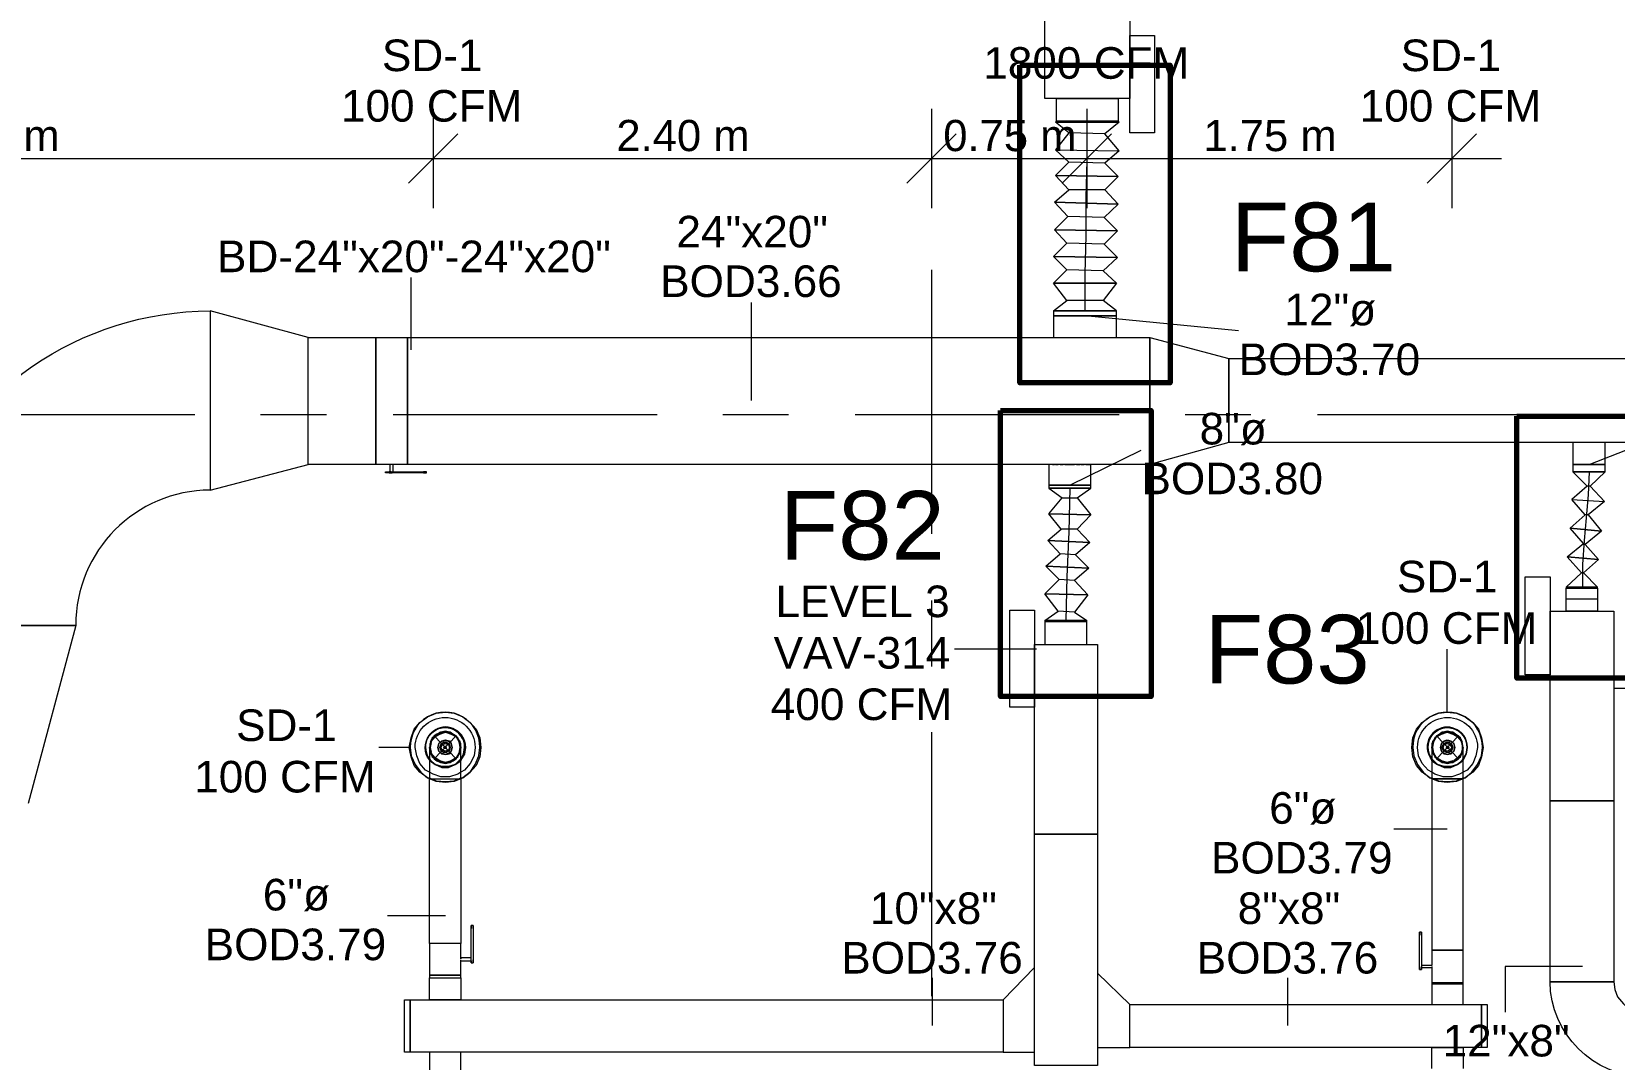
# Model space of a CAD drawing. Header units: metres. Extents: x -2 to 237, y -8 to 52.
# Drawn here: x 30.88 to 38.49, y 39.74 to 44.68 of the extents above; entities that cross this region are included whole.
import ezdxf

# ---------------------------------------------------------------- set-up
doc = ezdxf.new("R2010")
doc.units = ezdxf.units.M
doc.layers.add('HVAC - Ductos', color=5, linetype='Continuous', lineweight=0)
doc.layers.add('PDF3_Text', color=7, linetype='Continuous', lineweight=0)
doc.layers.add('PDF3_Geometry', color=7, linetype='Continuous', lineweight=0, true_color=0xaaaaaa)
doc.styles.add('PDF ArialUnicodeMS-Bold-Identity-H', font='arial.ttf')
doc.styles.add('PDF Helvetica', font='')
doc.styles.get('PDF Helvetica').set_extended_font_data('Helvetica')

msp = doc.modelspace()

# ---------------------------------------------------------------- linework, layer by layer
at = {"layer": 'HVAC - Ductos', "lineweight": 0}
for points in [[(36.1585, 46.1876), (36.1585, 44.3634), (35.7505, 44.3634), (35.7505, 46.1876)], [(36.2776, 44.1984), (36.1585, 44.1984), (36.1585, 44.6659), (36.2776, 44.6659)], [(36.1035, 44.2534), (36.0989, 44.2534), (36.0851, 44.2534), (36.0622, 44.2534), (36.0301, 44.2534), (35.9935, 44.2534), (35.9522, 44.2534), (35.9155, 44.2534), (35.8789, 44.2534), (35.8468, 44.2534), (35.8239, 44.2534), (35.8101, 44.2534), (35.8055, 44.2534), (35.8101, 44.2534), (35.8239, 44.2534), (35.8468, 44.2534), (35.8789, 44.2534), (35.9155, 44.2534), (35.9522, 44.2534), (35.9935, 44.2534), (36.0301, 44.2534), (36.0622, 44.2534), (36.0851, 44.2534), (36.0989, 44.2534)], [(32.2076, 42.6034), (32.2076, 43.213), (31.7355, 43.3413), (31.7355, 42.4796)], [(35.7917, 43.3413), (35.7963, 43.3413), (35.8101, 43.3413), (35.833, 43.3413), (35.8651, 43.3413), (35.9018, 43.3413), (35.9431, 43.3413), (35.9797, 43.3413), (36.0164, 43.3413), (36.0485, 43.3413), (36.0759, 43.3413), (36.0897, 43.3413), (36.0943, 43.3413), (36.0897, 43.3413), (36.0759, 43.3413), (36.0485, 43.3413), (36.0164, 43.3413), (35.9797, 43.3413), (35.9431, 43.3413), (35.9018, 43.3413), (35.8651, 43.3413), (35.833, 43.3413), (35.8101, 43.3413), (35.7963, 43.3413)], [(32.533, 42.6034), (32.2076, 42.6034), (32.2076, 43.213), (32.533, 43.213)], [(32.533, 43.213), (32.6842, 43.213), (32.6842, 42.6034), (32.533, 42.6034)], [(32.6842, 43.213), (36.2547, 43.213), (36.2547, 42.6034), (32.6842, 42.6034)], [(36.6351, 42.7088), (36.2547, 42.6034), (36.2547, 43.213), (36.6351, 43.1122)], [(49.3998, 42.7088), (36.6351, 42.7088), (36.6351, 43.1122), (49.3998, 43.1122)], [(38.4455, 42.5667), (38.441, 42.5667), (38.4364, 42.5667), (38.4227, 42.5667), (38.4043, 42.5667), (38.386, 42.5667), (38.3677, 42.5667), (38.3493, 42.5667), (38.331, 42.5667), (38.3127, 42.5667), (38.3035, 42.5667), (38.2943, 42.5667), (38.2897, 42.5667), (38.2943, 42.5667), (38.3035, 42.5667), (38.3127, 42.5667), (38.331, 42.5667), (38.3493, 42.5667), (38.3677, 42.5667), (38.386, 42.5667), (38.4043, 42.5667), (38.4227, 42.5667), (38.4364, 42.5667), (38.441, 42.5667)], [(35.9705, 42.4888), (35.9567, 42.4888), (35.9431, 42.4888), (35.9201, 42.4888), (35.8972, 42.4888), (35.8697, 42.4888), (35.8422, 42.4888), (35.8193, 42.4888), (35.8009, 42.4888), (35.7826, 42.4888), (35.7735, 42.4888), (35.7689, 42.4888), (35.7735, 42.4888), (35.7826, 42.4888), (35.8009, 42.4888), (35.8193, 42.4888), (35.8422, 42.4888), (35.8697, 42.4888), (35.8972, 42.4888), (35.9201, 42.4888), (35.9431, 42.4888), (35.9567, 42.4888)], [(38.0605, 42.0626), (38.1797, 42.0626), (38.1797, 41.5904), (38.0605, 41.5904)], [(38.2577, 41.9571), (38.2577, 42.0076), (38.2668, 42.0076), (38.2805, 42.0076), (38.3035, 42.0076), (38.3355, 42.0076), (38.3631, 42.0076), (38.386, 42.0076), (38.4043, 42.0076), (38.4089, 42.0076), (38.4089, 42.0121), (38.4043, 42.0121), (38.386, 42.0121), (38.3631, 42.0121), (38.3355, 42.0121), (38.3035, 42.0121), (38.2805, 42.0121), (38.2622, 42.0121), (38.2577, 42.0121), (38.2577, 42.0076), (38.2668, 42.0076), (38.2805, 42.0076), (38.3035, 42.0076), (38.3355, 42.0076), (38.3631, 42.0076), (38.386, 42.0076), (38.4043, 42.0076), (38.4089, 42.0076), (38.4089, 41.9571), (38.4089, 41.8976), (38.4043, 41.8976), (38.3951, 41.8976), (38.3814, 41.8976), (38.3677, 41.8976), (38.3493, 41.8976), (38.3355, 41.8976), (38.3127, 41.8976), (38.2943, 41.8976), (38.2805, 41.8976), (38.2668, 41.8976), (38.2622, 41.8976), (38.2577, 41.8976)], [(38.4089, 42.0076), (38.4043, 42.0076), (38.3997, 42.0076), (38.386, 42.0076), (38.3723, 42.0076), (38.3539, 42.0076), (38.3355, 42.0076), (38.3127, 42.0076), (38.2943, 42.0076), (38.2805, 42.0076), (38.2668, 42.0076), (38.2622, 42.0076), (38.2577, 42.0076), (38.2622, 42.0076), (38.2668, 42.0076), (38.2805, 42.0076), (38.2943, 42.0076), (38.3127, 42.0076), (38.3355, 42.0076), (38.3539, 42.0076), (38.3723, 42.0076), (38.386, 42.0076), (38.3997, 42.0076), (38.4043, 42.0076)], [(35.5809, 41.9021), (35.7001, 41.9021), (35.7001, 41.4346), (35.5809, 41.4346)], [(38.4868, 41.8976), (38.4868, 40.9855), (38.1797, 40.9855), (38.1797, 41.8976)], [(35.9522, 41.8471), (35.9476, 41.8471), (35.9293, 41.8471), (35.9018, 41.8471), (35.8697, 41.8471), (35.833, 41.8471), (35.8009, 41.8471), (35.7735, 41.8471), (35.7597, 41.8471), (35.7505, 41.8471), (35.7505, 41.7371), (35.7551, 41.7371), (35.7643, 41.7371), (35.7826, 41.7371), (35.8009, 41.7371), (35.8239, 41.7371), (35.8514, 41.7371), (35.8789, 41.7371), (35.9018, 41.7371), (35.9247, 41.7371), (35.9385, 41.7371), (35.9476, 41.7371), (35.9522, 41.7371), (35.9522, 41.8471), (35.9522, 41.8517), (35.9476, 41.8517), (35.9293, 41.8517), (35.9018, 41.8517), (35.8697, 41.8517), (35.833, 41.8517), (35.8009, 41.8517), (35.7735, 41.8517), (35.7551, 41.8517), (35.7505, 41.8517), (35.7505, 41.8471), (35.7597, 41.8471), (35.7735, 41.8471), (35.8009, 41.8471), (35.833, 41.8471), (35.8697, 41.8471), (35.9018, 41.8471), (35.9293, 41.8471), (35.9476, 41.8471)], [(35.9522, 41.8471), (35.9476, 41.8471), (35.9385, 41.8471), (35.9247, 41.8471), (35.9018, 41.8471), (35.8789, 41.8471), (35.8514, 41.8471), (35.8239, 41.8471), (35.8009, 41.8471), (35.7826, 41.8471), (35.7643, 41.8471), (35.7551, 41.8471), (35.7505, 41.8471), (35.7551, 41.8471), (35.7643, 41.8471), (35.7826, 41.8471), (35.8009, 41.8471), (35.8239, 41.8471), (35.8514, 41.8471), (35.8789, 41.8471), (35.9018, 41.8471), (35.9247, 41.8471), (35.9385, 41.8471), (35.9476, 41.8471)], [(36.0026, 41.7371), (36.0026, 40.825), (35.7001, 40.825), (35.7001, 41.7371)], [(32.8355, 41.2605), (32.8309, 41.2421), (32.8355, 41.2605), (32.8492, 41.2742), (32.8676, 41.2788), (32.8859, 41.2742), (32.8951, 41.2605), (32.8997, 41.2421), (32.8951, 41.2605), (32.8813, 41.2696), (32.8676, 41.2742), (32.8492, 41.2696)], [(32.8447, 41.2559), (32.8401, 41.2421), (32.8447, 41.2559), (32.8584, 41.265), (32.8722, 41.265), (32.8859, 41.2559), (32.8905, 41.2421), (32.8859, 41.2559), (32.8722, 41.265), (32.8584, 41.265)], [(32.8538, 41.2559), (32.8676, 41.2605), (32.8813, 41.2559), (32.8859, 41.2421), (32.8813, 41.2284), (32.8676, 41.2238), (32.8538, 41.2284), (32.8447, 41.2421)], [(37.6572, 41.2605), (37.6527, 41.2421), (37.6572, 41.2605), (37.671, 41.2742), (37.6847, 41.2788), (37.7031, 41.2742), (37.7168, 41.2605), (37.7214, 41.2421), (37.7168, 41.2605), (37.7031, 41.2696), (37.6847, 41.2742), (37.671, 41.2696)], [(37.6664, 41.2559), (37.6618, 41.2421), (37.6664, 41.2559), (37.6801, 41.265), (37.6939, 41.265), (37.7077, 41.2559), (37.7122, 41.2421), (37.7077, 41.2559), (37.6939, 41.265), (37.6801, 41.265)], [(37.671, 41.2559), (37.6847, 41.2605), (37.6985, 41.2559), (37.7077, 41.2421), (37.6985, 41.2284), (37.6847, 41.2238), (37.671, 41.2284), (37.6664, 41.2421)], [(32.7942, 41.1825), (32.8172, 41.1596), (32.8492, 41.1505), (32.8813, 41.1505), (32.9134, 41.1596), (32.9363, 41.1825), (32.9409, 41.1871), (32.9363, 41.1825), (32.9134, 41.1596), (32.8813, 41.1505), (32.8492, 41.1505), (32.8172, 41.1596), (32.7942, 41.1825), (32.7897, 41.1871)], [(32.9409, 41.178), (32.9134, 41.1596), (32.8813, 41.1459), (32.8492, 41.1459), (32.8172, 41.1596), (32.7942, 41.178), (32.7897, 41.1825), (32.7942, 41.178), (32.8172, 41.1596), (32.8492, 41.1459), (32.8813, 41.1459), (32.9134, 41.1596), (32.9409, 41.178), (32.9409, 41.1825)], [(32.8951, 41.2238), (32.8997, 41.2421), (32.8951, 41.2238), (32.8859, 41.21), (32.8676, 41.2054), (32.8492, 41.21), (32.8355, 41.2238), (32.8309, 41.2421), (32.8355, 41.2238), (32.8492, 41.2146), (32.8676, 41.21), (32.8813, 41.2146)], [(32.8859, 41.2284), (32.8905, 41.2421), (32.8859, 41.2284), (32.8722, 41.2192), (32.8584, 41.2192), (32.8447, 41.2284), (32.8401, 41.2421), (32.8447, 41.2284), (32.8584, 41.2192), (32.8722, 41.2192)], [(32.863, 41.2375), (32.8676, 41.2375), (32.8722, 41.2421), (32.8676, 41.2375), (32.863, 41.2375), (32.8584, 41.2421), (32.863, 41.2467), (32.8676, 41.2467), (32.8722, 41.2421), (32.8676, 41.2467), (32.863, 41.2467), (32.863, 41.2421)], [(32.9409, 41.1825), (32.9592, 41.21), (32.9638, 41.2421), (32.9592, 41.21)], [(37.6159, 41.1825), (37.6389, 41.1596), (37.671, 41.1505), (37.7031, 41.1505), (37.7351, 41.1596), (37.7581, 41.1825), (37.7627, 41.1871), (37.7581, 41.1825), (37.7351, 41.1596), (37.7031, 41.1505), (37.671, 41.1505), (37.6389, 41.1596), (37.6159, 41.1825), (37.6114, 41.1871)], [(37.7581, 41.178), (37.7351, 41.1596), (37.7031, 41.1459), (37.671, 41.1459), (37.6389, 41.1596), (37.6114, 41.178), (37.6114, 41.1825), (37.6114, 41.178), (37.6389, 41.1596), (37.671, 41.1459), (37.7031, 41.1459), (37.7351, 41.1596), (37.7581, 41.178), (37.7627, 41.1825)], [(37.7168, 41.2238), (37.7214, 41.2421), (37.7168, 41.2238), (37.7031, 41.21), (37.6847, 41.2054), (37.671, 41.21), (37.6572, 41.2238), (37.6527, 41.2421), (37.6572, 41.2238), (37.671, 41.2146), (37.6847, 41.21), (37.7031, 41.2146)], [(37.7077, 41.2284), (37.7122, 41.2421), (37.7077, 41.2284), (37.6939, 41.2192), (37.6801, 41.2192), (37.6664, 41.2284), (37.6618, 41.2421), (37.6664, 41.2284), (37.6801, 41.2192), (37.6939, 41.2192)], [(37.6847, 41.2467), (37.6801, 41.2421), (37.6847, 41.2467), (37.6893, 41.2467), (37.6939, 41.2421), (37.6893, 41.2467)], [(37.6893, 41.2375), (37.6939, 41.2421), (37.6893, 41.2375), (37.6847, 41.2375), (37.6801, 41.2421), (37.6847, 41.2375)], [(37.7627, 41.1825), (37.7764, 41.21), (37.7809, 41.2421), (37.7764, 41.21)], [(38.1797, 40.1146), (38.1797, 40.9855), (38.4868, 40.9855), (38.4868, 40.1146)], [(35.7001, 39.7113), (35.7001, 40.825), (36.0026, 40.825), (36.0026, 39.7113)], [(37.5518, 40.3392), (37.5518, 40.3438), (37.5518, 40.3484), (37.5518, 40.3529), (37.5518, 40.3484), (37.5518, 40.3438)], [(37.5609, 40.3392), (37.5609, 40.3438), (37.5609, 40.3484), (37.5609, 40.3529), (37.5609, 40.3484), (37.5609, 40.3438)], [(35.7001, 39.7755), (35.7001, 40.1834), (35.5489, 40.0275), (35.5489, 39.7755), (32.698, 39.7755), (32.698, 40.0275), (32.698, 39.7755), (32.6705, 39.7755), (32.6705, 40.0275), (32.698, 40.0275), (35.5489, 40.0275), (35.5489, 39.7755)], [(32.7897, 40.1329), (32.7942, 40.1329), (32.7988, 40.1329), (32.8126, 40.1329), (32.8264, 40.1329), (32.8447, 40.1329), (32.8676, 40.1329), (32.8859, 40.1329), (32.9042, 40.1329), (32.918, 40.1329), (32.9317, 40.1329), (32.9409, 40.1329), (32.9409, 40.1467), (32.9317, 40.1467), (32.918, 40.1467), (32.9042, 40.1467), (32.8859, 40.1467), (32.8676, 40.1467), (32.8447, 40.1467), (32.8264, 40.1467), (32.8126, 40.1467), (32.7988, 40.1467), (32.7942, 40.1467), (32.7897, 40.1467)], [(32.9409, 40.1329), (32.9409, 40.0275), (32.9317, 40.0275), (32.918, 40.0275), (32.9042, 40.0275), (32.8859, 40.0275), (32.8676, 40.0275), (32.8447, 40.0275), (32.8264, 40.0275), (32.8126, 40.0275), (32.7988, 40.0275), (32.7942, 40.0275), (32.7897, 40.0275), (32.7897, 40.1329), (32.7942, 40.1329), (32.7988, 40.1329), (32.8126, 40.1329), (32.8264, 40.1329), (32.8447, 40.1329), (32.8676, 40.1329), (32.8859, 40.1329), (32.9042, 40.1329), (32.918, 40.1329), (32.9317, 40.1329)], [(36.1585, 39.7984), (36.1585, 40.0046), (36.0026, 40.1559), (36.0026, 39.7984)], [(37.8497, 39.7984), (36.1585, 39.7984), (36.1585, 40.0046), (37.8497, 40.0046)], [(37.8497, 39.7984), (37.8497, 40.0046), (37.8772, 40.0046), (37.8772, 39.7984)]]:
    msp.add_lwpolyline(points, close=True, dxfattribs=at)
for points in [[(32.808, 44.313), (32.808, 44.0746), (32.808, 43.8363)], [(35.2051, 44.313), (35.2051, 44.0746), (35.2051, 43.8363)], [(35.8651, 44.1984), (35.8009, 44.2488), (36.1081, 44.2488), (36.0989, 44.2488), (36.0805, 44.2488), (36.0531, 44.2488), (36.0164, 44.2488), (35.9751, 44.2488), (35.9339, 44.2488), (35.8926, 44.2488), (35.8559, 44.2488), (35.8239, 44.2488), (35.8101, 44.2488), (35.8009, 44.2488), (35.8101, 44.2488), (35.8239, 44.2488), (35.8559, 44.2488), (35.8926, 44.2488), (35.9339, 44.2488), (35.9751, 44.2488), (36.0164, 44.2488), (36.0531, 44.2488), (36.0805, 44.2488), (36.0989, 44.2488), (36.1081, 44.2488), (36.1035, 44.2534), (36.0989, 44.2534), (36.0805, 44.2534), (36.0531, 44.2534), (36.0164, 44.2534), (35.9751, 44.2534), (35.9339, 44.2534), (35.8926, 44.2534), (35.8559, 44.2534), (35.8285, 44.2534), (35.8101, 44.2534), (35.8055, 44.2534), (35.8055, 44.3634), (35.8101, 44.3634), (35.8239, 44.3634), (35.8468, 44.3634), (35.8789, 44.3634), (35.9155, 44.3634), (35.9522, 44.3634), (35.9935, 44.3634), (36.0301, 44.3634), (36.0622, 44.3634), (36.0851, 44.3634), (36.0989, 44.3634), (36.1035, 44.3634), (36.1035, 44.2534), (36.0989, 44.2534), (36.0805, 44.2534), (36.0531, 44.2534), (36.0164, 44.2534), (35.9751, 44.2534), (35.9339, 44.2534), (35.8926, 44.2534), (35.8559, 44.2534), (35.8285, 44.2534), (35.8101, 44.2534), (35.8055, 44.2534), (35.8009, 44.2488), (36.1081, 44.2488), (36.0393, 44.1938), (35.8651, 44.1984), (35.8009, 44.1159), (36.1081, 44.1113), (36.0393, 44.1938)], [(35.9522, 44.313), (35.9522, 44.0746), (35.9522, 43.8363)], [(37.7077, 44.313), (37.7077, 44.0746), (37.7077, 43.8363)], [(35.9522, 44.2488), (35.9522, 44.0655), (35.9476, 43.8868), (35.9476, 43.7034), (35.9431, 43.52), (35.9431, 43.3413)], [(32.9272, 44.1938), (32.808, 44.0746), (32.6888, 43.9555)], [(35.3243, 44.1938), (35.2051, 44.0746), (35.0859, 43.9555)], [(36.0713, 44.1938), (35.9522, 44.0746), (35.833, 43.9555)], [(37.8268, 44.1938), (37.7077, 44.0746), (37.5885, 43.9555)], [(28.3346, 44.0746), (32.808, 44.0746), (35.2051, 44.0746), (35.9522, 44.0746), (37.946, 44.0746)], [(36.0393, 44.0518), (36.1035, 43.9876), (35.8009, 43.9922), (35.8651, 44.0563), (35.8009, 44.1159), (36.1081, 44.1113), (36.0393, 44.0518), (35.8651, 44.0563)], [(36.0393, 43.9234), (36.1035, 43.8546), (35.7963, 43.8638), (35.8651, 43.9234), (35.8009, 43.9922), (36.1035, 43.9876), (36.0393, 43.9234), (35.8651, 43.9234)], [(36.0347, 43.7905), (36.0989, 43.7263), (35.7963, 43.7309), (35.8605, 43.795), (35.7963, 43.8638), (36.1035, 43.8546), (36.0347, 43.7905), (35.8605, 43.795)], [(36.0347, 43.6622), (36.0989, 43.598), (35.7917, 43.6026), (35.8559, 43.6668), (35.7963, 43.7309), (36.0989, 43.7263), (36.0347, 43.6622), (35.8559, 43.6668)], [(36.0301, 43.5338), (36.0943, 43.4742), (35.7917, 43.4742), (35.8559, 43.5384), (35.7917, 43.6026), (36.0989, 43.598), (36.0301, 43.5338), (35.8559, 43.5384)], [(32.7026, 43.1534), (32.7026, 43.5018)], [(35.7917, 43.3413), (35.7917, 43.3184), (35.7963, 43.3184), (35.8101, 43.3184), (35.833, 43.3184), (35.8651, 43.3184), (35.9018, 43.3184), (35.9431, 43.3184), (35.9797, 43.3184), (36.0164, 43.3184), (36.0485, 43.3184), (36.0759, 43.3184), (36.0897, 43.3184), (36.0943, 43.3184), (36.0943, 43.3413), (35.7917, 43.3413), (35.8559, 43.3918), (35.7917, 43.4742), (36.0943, 43.4742), (36.0301, 43.3918), (35.8559, 43.3918)], [(36.0943, 43.3413), (36.0301, 43.3918)], [(34.3389, 42.9105), (34.3389, 43.3826)], [(36.6809, 43.245), (35.9431, 43.3184), (35.9018, 43.3184), (35.8651, 43.3184), (35.833, 43.3184), (35.8101, 43.3184), (35.7963, 43.3184), (35.7917, 43.3184), (35.7917, 43.213)], [(36.0897, 43.213), (36.0943, 43.213), (36.0943, 43.3184), (36.0897, 43.3184), (36.0759, 43.3184), (36.0485, 43.3184), (36.0164, 43.3184), (35.9797, 43.3184), (35.9431, 43.3184)], [(35.7963, 43.213), (35.8055, 43.213), (35.8101, 43.213)], [(35.8147, 43.213), (35.8239, 43.213), (35.8285, 43.213)], [(35.8422, 43.213), (35.8468, 43.213), (35.8605, 43.213)], [(35.8697, 43.213), (35.8743, 43.213), (35.8926, 43.213)], [(35.9063, 43.213), (35.9431, 43.213), (35.9751, 43.213), (35.9797, 43.213)], [(35.9889, 43.213), (36.0072, 43.213), (36.0118, 43.213)], [(36.0255, 43.213), (36.0393, 43.213), (36.0439, 43.213)], [(36.0531, 43.213), (36.0622, 43.213), (36.0667, 43.213)], [(36.0759, 43.213), (36.0805, 43.213), (36.0851, 43.213)], [(38.3585, 42.498), (38.2897, 42.5667), (38.4455, 42.5667), (38.4455, 42.6034), (38.4455, 42.7088), (38.441, 42.7088), (38.4364, 42.7088), (38.4227, 42.7088), (38.4043, 42.7088), (38.386, 42.7088), (38.3677, 42.7088), (38.3493, 42.7088), (38.331, 42.7088), (38.3127, 42.7088), (38.3035, 42.7088), (38.2943, 42.7088), (38.2897, 42.7088), (38.2897, 42.6034), (38.2943, 42.6034), (38.3035, 42.6034), (38.3127, 42.6034), (38.331, 42.6034), (38.3493, 42.6034), (38.3677, 42.6034), (38.386, 42.6034), (38.4043, 42.6034), (38.4227, 42.6034), (38.4364, 42.6034), (38.441, 42.6034), (38.4455, 42.6034), (38.441, 42.6034), (38.4364, 42.6034), (38.4227, 42.6034), (38.4043, 42.6034), (38.386, 42.6034), (38.3677, 42.6034), (38.3493, 42.6034), (38.331, 42.6034), (38.3127, 42.6034), (38.3035, 42.6034), (38.2943, 42.6034), (38.2897, 42.6034), (38.2897, 42.5667), (38.4455, 42.5667), (38.3723, 42.498), (38.3585, 42.498), (38.2851, 42.4338), (38.441, 42.4246), (38.3723, 42.498)], [(38.3677, 42.6034), (38.7573, 42.7546)], [(35.8697, 42.5026), (36.2135, 42.6722)], [(35.778, 42.6034), (35.7735, 42.6034), (35.7689, 42.6034), (35.7689, 42.5026), (35.7735, 42.5026), (35.7826, 42.5026), (35.8009, 42.5026), (35.8193, 42.5026), (35.8422, 42.5026), (35.8697, 42.5026), (35.8972, 42.5026), (35.9201, 42.5026), (35.9431, 42.5026), (35.9567, 42.5026), (35.9705, 42.5026), (35.9705, 42.6034)], [(35.7872, 42.6034), (35.7917, 42.6034), (35.7963, 42.6034)], [(35.8009, 42.6034), (35.8055, 42.6034), (35.8147, 42.6034)], [(35.8239, 42.6034), (35.8285, 42.6034), (35.8376, 42.6034)], [(35.8468, 42.6034), (35.8697, 42.6034), (35.8926, 42.6034)], [(35.9018, 42.6034), (35.9155, 42.6034), (35.9201, 42.6034)], [(35.9247, 42.6034), (35.9339, 42.6034), (35.9385, 42.6034)], [(35.9476, 42.6034), (35.9522, 42.6034), (35.9567, 42.6034), (35.9613, 42.6034), (35.9659, 42.6034)], [(38.3677, 42.5667), (38.3631, 42.4567), (38.3539, 42.3467), (38.3447, 42.2367), (38.3355, 42.1221), (38.3355, 42.0121)], [(35.9063, 42.443), (35.9705, 42.3605), (35.7689, 42.365), (35.833, 42.443), (35.9063, 42.443), (35.9705, 42.4888), (35.9705, 42.5026), (35.9567, 42.5026), (35.9431, 42.5026), (35.9201, 42.5026), (35.8972, 42.5026), (35.8697, 42.5026), (35.8422, 42.5026), (35.8193, 42.5026), (35.8009, 42.5026), (35.7826, 42.5026), (35.7735, 42.5026), (35.7689, 42.5026), (35.7689, 42.4888), (35.9705, 42.4888), (35.7689, 42.4888), (35.833, 42.443)], [(35.8697, 42.4888), (35.8651, 42.278), (35.8559, 42.0626), (35.8514, 41.8517)], [(38.3631, 42.3605), (38.4273, 42.2826), (38.276, 42.2963), (38.3493, 42.3605), (38.2851, 42.4338), (38.441, 42.4246), (38.3631, 42.3605), (38.3493, 42.3605)], [(35.9063, 42.2917), (35.9659, 42.2276), (35.7643, 42.2367), (35.8285, 42.2917), (35.7689, 42.365), (35.9705, 42.3605), (35.9063, 42.2917), (35.8285, 42.2917)], [(38.3493, 42.2184), (38.4135, 42.145), (38.2622, 42.1588), (38.3401, 42.223), (38.276, 42.2963), (38.4273, 42.2826), (38.3493, 42.2184), (38.3401, 42.223)], [(35.8972, 42.168), (35.9613, 42.1038), (35.7551, 42.113), (35.8239, 42.1726), (35.7643, 42.2367), (35.9659, 42.2276), (35.8972, 42.168), (35.8239, 42.1726)], [(35.8926, 42.0442), (35.9567, 41.9755), (35.7505, 41.9801), (35.8193, 42.0488), (35.7551, 42.113), (35.9613, 42.1038), (35.8926, 42.0442), (35.8193, 42.0488)], [(38.3401, 42.0809), (38.4089, 42.0121), (38.2577, 42.0121), (38.331, 42.0809), (38.2622, 42.1588), (38.4135, 42.145), (38.3401, 42.0809), (38.331, 42.0809)], [(35.8926, 41.893), (35.9522, 41.8517), (35.7505, 41.8517), (35.8147, 41.8976), (35.7505, 41.9801), (35.9567, 41.9755), (35.8926, 41.893), (35.8147, 41.8976)], [(38.2577, 42.0121), (38.2622, 42.0121), (38.2805, 42.0121), (38.3035, 42.0121), (38.3355, 42.0121), (38.3631, 42.0121), (38.386, 42.0121), (38.4043, 42.0121), (38.4089, 42.0121)], [(38.2577, 41.9571), (38.2622, 41.9571), (38.2668, 41.9571), (38.2805, 41.9571), (38.2943, 41.9571), (38.3127, 41.9571), (38.3355, 41.9571), (38.3539, 41.9571), (38.3723, 41.9571), (38.386, 41.9571), (38.3997, 41.9571), (38.4089, 41.9571)], [(38.2805, 41.9571), (38.2943, 41.9571), (38.3127, 41.9571), (38.3355, 41.9571), (38.3539, 41.9571), (38.3723, 41.9571), (38.386, 41.9571)], [(29.563, 41.8288), (31.0892, 41.8288), (29.563, 41.8288)], [(35.9522, 41.8517), (35.9476, 41.8517), (35.9293, 41.8517), (35.9018, 41.8517), (35.8697, 41.8517), (35.833, 41.8517), (35.8009, 41.8517), (35.7735, 41.8517), (35.7551, 41.8517), (35.7505, 41.8517)], [(35.7093, 41.7142), (35.3151, 41.7142)], [(37.6847, 41.4117), (37.6847, 41.7142)], [(38.4868, 41.5263), (38.6197, 41.5263)], [(32.9409, 41.2421), (32.9409, 41.2605), (32.9317, 41.2788), (32.918, 41.2971), (32.9042, 41.3063), (32.8859, 41.3154), (32.8676, 41.32), (32.8447, 41.3154), (32.8264, 41.3063), (32.8126, 41.2971), (32.7988, 41.2788), (32.7942, 41.2605), (32.7897, 41.2421), (32.7897, 41.2375), (32.7897, 41.2421), (32.7897, 41.2375), (32.7897, 41.2192), (32.7897, 41.1871), (32.7897, 41.1505), (32.7897, 41.1092), (32.7897, 41.0908), (32.7805, 41.0954), (32.7438, 41.123), (32.7164, 41.1551), (32.7026, 41.1962), (32.6934, 41.2421), (32.7026, 41.288), (32.7164, 41.3292), (32.7438, 41.3613), (32.7805, 41.3888), (32.8218, 41.4071), (32.8676, 41.4117), (32.9088, 41.4071), (32.9501, 41.3888), (32.9868, 41.3613), (33.0142, 41.3292), (33.0326, 41.288), (33.0371, 41.2421), (33.0326, 41.1962), (33.0142, 41.1551), (32.9868, 41.123), (32.9501, 41.0954), (32.9409, 41.0908), (32.9409, 41.1321), (32.9409, 41.1734), (32.9409, 41.2054), (32.9409, 41.2284), (32.9409, 41.2421), (32.9409, 41.2375), (32.9409, 41.2421), (32.9409, 41.2605), (32.9317, 41.2788), (32.918, 41.2971), (32.9042, 41.3063), (32.8859, 41.3154), (32.8676, 41.32), (32.8447, 41.3154), (32.8264, 41.3063), (32.8126, 41.2971), (32.7988, 41.2788), (32.7942, 41.2605), (32.7897, 41.2421)], [(37.7627, 41.2421), (37.7581, 41.2605), (37.7535, 41.2788), (37.7397, 41.2971), (37.7259, 41.3063), (37.7077, 41.3154), (37.6847, 41.32), (37.6664, 41.3154), (37.6481, 41.3063), (37.6343, 41.2971), (37.6205, 41.2788), (37.6114, 41.2605), (37.6114, 41.2421), (37.6114, 41.2375), (37.6114, 41.2421), (37.6114, 41.2375), (37.6114, 41.2192), (37.6114, 41.1871), (37.6114, 41.1505), (37.6114, 41.1092), (37.6114, 41.0908), (37.6022, 41.0954), (37.5655, 41.123), (37.5381, 41.1551), (37.5197, 41.1962), (37.5151, 41.2421), (37.5197, 41.288), (37.5381, 41.3292), (37.5655, 41.3613), (37.6022, 41.3888), (37.6435, 41.4071), (37.6847, 41.4117), (37.7305, 41.4071), (37.7718, 41.3888), (37.8085, 41.3613), (37.8359, 41.3292), (37.8497, 41.288), (37.8589, 41.2421), (37.8497, 41.1962), (37.8359, 41.1551), (37.8085, 41.123), (37.7718, 41.0954), (37.7627, 41.0908), (37.7627, 41.1321), (37.7627, 41.1734), (37.7627, 41.2054), (37.7627, 41.2284), (37.7627, 41.2421), (37.7627, 41.2375), (37.7627, 41.2421), (37.7581, 41.2605), (37.7535, 41.2788), (37.7397, 41.2971), (37.7259, 41.3063), (37.7077, 41.3154), (37.6847, 41.32), (37.6664, 41.3154), (37.6481, 41.3063), (37.6343, 41.2971), (37.6205, 41.2788), (37.6114, 41.2605), (37.6114, 41.2421)], [(32.7988, 41.265), (32.7942, 41.2421), (32.7988, 41.2696), (32.8172, 41.2925), (32.8401, 41.3063), (32.8676, 41.3154), (32.8951, 41.3063), (32.918, 41.2925), (32.9317, 41.2696), (32.9363, 41.2421), (32.9317, 41.2146), (32.918, 41.1917), (32.8951, 41.178), (32.8676, 41.1688), (32.8401, 41.178), (32.8172, 41.1917), (32.7988, 41.2146), (32.7942, 41.2421), (32.7988, 41.2192)], [(32.8997, 41.1734), (32.8951, 41.1734), (32.8905, 41.1734), (32.8676, 41.1688), (32.8492, 41.1688), (32.8309, 41.178), (32.8126, 41.1917), (32.8034, 41.2054), (32.7942, 41.2238), (32.7942, 41.2421), (32.7942, 41.2605), (32.8034, 41.2788), (32.8126, 41.2925), (32.8309, 41.3063), (32.8492, 41.3154), (32.8676, 41.3154), (32.8859, 41.3154), (32.9042, 41.3063), (32.918, 41.2925), (32.9317, 41.2788), (32.9363, 41.2605), (32.9409, 41.2421), (32.9363, 41.2238), (32.9317, 41.2054), (32.918, 41.1917), (32.9042, 41.178), (32.8859, 41.1688), (32.8676, 41.1688), (32.8401, 41.1734), (32.8355, 41.1734)], [(32.7942, 41.2696), (32.7988, 41.2742)], [(32.7988, 41.2742), (32.8126, 41.2925), (32.8355, 41.3063)], [(32.8355, 41.3109), (32.8401, 41.3154)], [(32.8401, 41.3109), (32.8676, 41.3154), (32.8905, 41.3109)], [(32.8905, 41.3154), (32.8951, 41.3109)], [(32.8951, 41.3063), (32.918, 41.2925), (32.9317, 41.2742)], [(32.9363, 41.2742), (32.9363, 41.2696)], [(32.9363, 41.265), (32.9409, 41.2421), (32.9363, 41.2192)], [(37.6527, 41.178), (37.6343, 41.1917), (37.6205, 41.2146), (37.6159, 41.2421), (37.6205, 41.2696), (37.6343, 41.2925), (37.6572, 41.3063), (37.6847, 41.3154), (37.7122, 41.3063), (37.7351, 41.2925), (37.7535, 41.2696), (37.7581, 41.2421), (37.7535, 41.2146), (37.7351, 41.1917), (37.7168, 41.178), (37.7397, 41.1917), (37.7214, 41.178), (37.7077, 41.1688), (37.6847, 41.1688), (37.6664, 41.1688), (37.6481, 41.178), (37.6343, 41.1917), (37.6205, 41.2054), (37.6159, 41.2238), (37.6114, 41.2421), (37.6159, 41.2605), (37.6205, 41.2788), (37.6343, 41.2925), (37.6481, 41.3063), (37.6664, 41.3154), (37.6847, 41.3154), (37.7077, 41.3154), (37.7214, 41.3063), (37.7397, 41.2925), (37.7489, 41.2788), (37.7535, 41.265), (37.7581, 41.2421), (37.7535, 41.2192)], [(37.6159, 41.2192), (37.6114, 41.2421), (37.6159, 41.265)], [(37.6159, 41.2696), (37.6159, 41.2742)], [(37.6205, 41.2742), (37.6343, 41.2925), (37.6572, 41.3063)], [(37.6572, 41.3109), (37.6618, 41.3154)], [(37.6618, 41.3109), (37.6847, 41.3154), (37.7122, 41.3109)], [(37.7122, 41.3154), (37.7168, 41.3109)], [(37.7168, 41.3063), (37.7397, 41.2925), (37.7535, 41.2742)], [(37.7581, 41.2146), (37.7535, 41.21), (37.7397, 41.1917), (37.7489, 41.2054), (37.7581, 41.2238), (37.7581, 41.2421), (37.7581, 41.2605), (37.7535, 41.265)], [(37.7535, 41.2742), (37.7581, 41.2696)], [(32.6934, 41.2421), (32.5468, 41.2421)], [(32.7897, 41.2375), (32.7942, 41.2238), (32.7988, 41.2054), (32.8126, 41.1871), (32.8264, 41.178), (32.8447, 41.1688), (32.8676, 41.1642), (32.8859, 41.1688), (32.9042, 41.178), (32.918, 41.1871), (32.9317, 41.2054), (32.9409, 41.2238), (32.9409, 41.2375)], [(32.8355, 41.178), (32.8126, 41.1917), (32.7988, 41.21), (32.7942, 41.2146)], [(32.9317, 41.21), (32.918, 41.1917), (32.8997, 41.178)], [(32.9363, 41.2146), (32.9363, 41.21)], [(37.6114, 41.2375), (37.6114, 41.2238), (37.6205, 41.2054), (37.6343, 41.1871), (37.6481, 41.178), (37.6664, 41.1688), (37.6847, 41.1642), (37.7077, 41.1688), (37.7259, 41.178), (37.7397, 41.1871), (37.7535, 41.2054), (37.7581, 41.2238), (37.7627, 41.2375)], [(37.6159, 41.21), (37.6159, 41.2146)], [(37.7122, 41.178), (37.6847, 41.1688), (37.6572, 41.178), (37.6343, 41.1917), (37.6205, 41.21)], [(32.9409, 41.123), (32.9272, 41.1138), (32.8859, 41.1), (32.8447, 41.1), (32.808, 41.1138), (32.7897, 41.123)], [(37.7627, 41.123), (37.7443, 41.1138), (37.7077, 41.1), (37.6664, 41.1), (37.6251, 41.1138), (37.6114, 41.123)], [(37.7168, 41.1734), (37.7122, 41.1734), (37.6847, 41.1688), (37.6618, 41.1734), (37.6572, 41.1734), (37.6527, 41.1734)], [(32.7897, 41.0954), (32.8218, 41.0817), (32.8676, 41.0771), (32.9088, 41.0817), (32.9409, 41.0954)], [(32.9409, 41.0908), (32.9088, 41.0771), (32.8676, 41.0725), (32.8218, 41.0771), (32.7897, 41.0908)], [(32.9914, 40.2292), (32.9409, 40.2292), (32.9409, 40.2979), (32.9317, 40.2979), (32.918, 40.2979), (32.9042, 40.2979), (32.8859, 40.2979), (32.8676, 40.2979), (32.8447, 40.2979), (32.8264, 40.2979), (32.8126, 40.2979), (32.7988, 40.2979), (32.7942, 40.2979), (32.7897, 40.2979), (32.7897, 41.0908), (32.7942, 41.0908), (32.7988, 41.0908), (32.8126, 41.0908), (32.8264, 41.0908), (32.8447, 41.0908), (32.8676, 41.0908), (32.8859, 41.0908), (32.9042, 41.0908), (32.918, 41.0908), (32.9317, 41.0908), (32.9409, 41.0908), (32.9409, 40.2979), (32.9317, 40.2979), (32.918, 40.2979), (32.9042, 40.2979), (32.8859, 40.2979), (32.8676, 40.2979), (32.8447, 40.2979), (32.8264, 40.2979), (32.8126, 40.2979), (32.7988, 40.2979), (32.7942, 40.2979), (32.7897, 40.2979), (32.7897, 40.1467), (32.7942, 40.1467), (32.7988, 40.1467), (32.8126, 40.1467), (32.8264, 40.1467), (32.8447, 40.1467), (32.8676, 40.1467), (32.8859, 40.1467), (32.9042, 40.1467), (32.918, 40.1467), (32.9317, 40.1467), (32.9409, 40.1467), (32.9409, 40.2154), (32.9914, 40.2154), (32.9914, 40.22)], [(32.7897, 41.0908), (32.7942, 41.0908), (32.7988, 41.0908), (32.8126, 41.0908), (32.8264, 41.0908), (32.8447, 41.0908), (32.8676, 41.0908), (32.8859, 41.0908), (32.9042, 41.0908), (32.918, 41.0908), (32.9317, 41.0908), (32.9409, 41.0908)], [(37.5609, 40.1879), (37.5609, 40.1834), (37.6114, 40.1834), (37.6114, 40.11), (37.6205, 40.11), (37.6343, 40.11), (37.6481, 40.11), (37.6664, 40.11), (37.6847, 40.11), (37.7077, 40.11), (37.7259, 40.11), (37.7397, 40.11), (37.7535, 40.11), (37.7581, 40.11), (37.7627, 40.11), (37.7581, 40.11), (37.7627, 40.11), (37.7581, 40.11), (37.7535, 40.11), (37.7397, 40.11), (37.7259, 40.11), (37.7077, 40.11), (37.6847, 40.11), (37.6664, 40.11), (37.6481, 40.11), (37.6343, 40.11), (37.6205, 40.11), (37.6114, 40.11), (37.6114, 40.1054), (37.6205, 40.1054), (37.6343, 40.1054), (37.6481, 40.1054), (37.6664, 40.1054), (37.6847, 40.1054), (37.7077, 40.1054), (37.7259, 40.1054), (37.7397, 40.1054), (37.7535, 40.1054), (37.7581, 40.1054), (37.7627, 40.1054), (37.7581, 40.1054), (37.7627, 40.1054), (37.7581, 40.1054), (37.7535, 40.1054), (37.7397, 40.1054), (37.7259, 40.1054), (37.7077, 40.1054), (37.6847, 40.1054), (37.6664, 40.1054), (37.6481, 40.1054), (37.6343, 40.1054), (37.6205, 40.1054), (37.6114, 40.1054), (37.6114, 40.0046), (37.6205, 40.0046), (37.6343, 40.0046), (37.6481, 40.0046), (37.6664, 40.0046), (37.6847, 40.0046), (37.7077, 40.0046), (37.7259, 40.0046), (37.7397, 40.0046), (37.7535, 40.0046), (37.7581, 40.0046), (37.7627, 40.0046), (37.7627, 40.1054), (37.7627, 40.11), (37.7627, 40.2658), (37.7581, 40.2658), (37.7535, 40.2658), (37.7397, 40.2658), (37.7259, 40.2658), (37.7077, 40.2658), (37.6847, 40.2658), (37.6664, 40.2658), (37.6481, 40.2658), (37.6343, 40.2658), (37.6205, 40.2658), (37.6114, 40.2658), (37.6205, 40.2658), (37.6343, 40.2658), (37.6481, 40.2658), (37.6664, 40.2658), (37.6847, 40.2658), (37.7077, 40.2658), (37.7259, 40.2658), (37.7397, 40.2658), (37.7535, 40.2658), (37.7581, 40.2658), (37.7627, 40.2658), (37.7627, 41.0908), (37.7581, 41.0908), (37.7535, 41.0908), (37.7397, 41.0908), (37.7259, 41.0908), (37.7077, 41.0908), (37.6847, 41.0908), (37.6664, 41.0908), (37.6481, 41.0908), (37.6343, 41.0908), (37.6205, 41.0908), (37.6114, 41.0908), (37.6114, 40.2658), (37.6114, 40.1925), (37.5609, 40.1925)], [(37.6114, 41.0954), (37.6435, 41.0817), (37.6847, 41.0771), (37.7305, 41.0817), (37.7627, 41.0954)], [(37.7627, 41.0908), (37.7305, 41.0771), (37.6847, 41.0725), (37.6435, 41.0771), (37.6114, 41.0908)], [(37.6114, 41.0908), (37.6205, 41.0908), (37.6343, 41.0908), (37.6481, 41.0908), (37.6664, 41.0908), (37.6847, 41.0908), (37.7077, 41.0908), (37.7259, 41.0908), (37.7397, 41.0908), (37.7535, 41.0908), (37.7581, 41.0908), (37.7627, 41.0908)], [(37.6847, 40.848), (37.4281, 40.848)], [(32.8676, 40.4309), (32.588, 40.4309)], [(33.0005, 40.385), (32.9914, 40.385)], [(32.9914, 40.2154), (32.9914, 40.2109), (32.9914, 40.2063), (32.9914, 40.2109), (32.9914, 40.2154), (32.9914, 40.22), (32.9914, 40.3712), (32.9914, 40.3758), (32.9914, 40.3804), (32.9914, 40.385), (32.9914, 40.3804), (32.9914, 40.3758), (32.9914, 40.3712)], [(33.0005, 40.3712), (33.0005, 40.3758), (33.0005, 40.3804), (33.0005, 40.385), (33.0005, 40.3804), (33.0005, 40.3758), (33.0005, 40.3712), (33.0005, 40.22), (33.0005, 40.2154), (33.0005, 40.2109), (33.0005, 40.2063), (33.0005, 40.2109), (33.0005, 40.2154), (33.0005, 40.22)], [(37.5609, 40.3529), (37.5518, 40.3529)], [(37.5518, 40.1879), (37.5518, 40.1834), (37.5518, 40.1788), (37.5518, 40.1742), (37.5518, 40.1788), (37.5518, 40.1834), (37.5518, 40.1879), (37.5518, 40.3392)], [(37.5609, 40.3392), (37.5609, 40.1879), (37.5609, 40.1834), (37.5609, 40.1788), (37.5609, 40.1742), (37.5609, 40.1788), (37.5609, 40.1834)], [(32.9409, 40.2246), (32.9409, 40.2292), (32.9409, 40.2246)], [(32.9409, 40.2246), (32.9409, 40.2292), (32.9409, 40.2246)], [(32.9409, 40.2154), (32.9409, 40.22)], [(32.9914, 40.2063), (33.0005, 40.2063)], [(35.2097, 39.9038), (35.2097, 40.1329)], [(36.9193, 39.9038), (36.9193, 40.1329)], [(37.5518, 40.1742), (37.5609, 40.1742)], [(37.6114, 40.1879), (37.6114, 40.1834)], [(38.3355, 40.1879), (37.9643, 40.1879), (37.9643, 39.9679)], [(32.9409, 39.6746), (32.9409, 39.7755), (32.9317, 39.7755), (32.918, 39.7755), (32.9042, 39.7755), (32.8859, 39.7755), (32.8676, 39.7755), (32.8447, 39.7755), (32.8264, 39.7755), (32.8126, 39.7755), (32.7988, 39.7755), (32.7942, 39.7755), (32.7897, 39.7755), (32.7897, 39.6746)], [(37.6114, 39.6975), (37.6114, 39.7984), (37.6205, 39.7984), (37.6343, 39.7984), (37.6481, 39.7984), (37.6664, 39.7984), (37.6847, 39.7984), (37.7077, 39.7984), (37.7259, 39.7984), (37.7397, 39.7984), (37.7535, 39.7984), (37.7581, 39.7984), (37.7627, 39.7984), (37.7627, 39.6975)]]:
    msp.add_lwpolyline(points, dxfattribs=at)
for points in [[(30.3238, 42.3742, -0.307691), (31.7355, 43.3413), (31.7355, 42.4796, 0.413432), (31.0892, 41.8288), (30.86, 40.9717)], [(32.9409, 41.0954), (32.9501, 41.0954), (32.9868, 41.123), (33.0097, 41.1596), (33.028, 41.2008), (33.0326, 41.2421, 1.013803), (32.698, 41.2421), (32.7026, 41.2008), (32.721, 41.1596), (32.7484, 41.123), (32.7805, 41.0954), (32.7897, 41.0954)], [(37.7627, 41.0954), (37.7718, 41.0954), (37.8039, 41.123), (37.8314, 41.1596), (37.8497, 41.2008), (37.8543, 41.2421, 1.013803), (37.5197, 41.2421), (37.5243, 41.2008), (37.5427, 41.1596), (37.5701, 41.123), (37.6022, 41.0954), (37.6114, 41.0954)], [(32.7897, 41.123), (32.7713, 41.1321), (32.7438, 41.1642), (32.7301, 41.2008), (32.721, 41.2421, -0.99433), (33.0097, 41.2421), (33.0051, 41.2008), (32.9868, 41.1642), (32.9592, 41.1321), (32.9409, 41.123)], [(37.6114, 41.123), (37.5931, 41.1321), (37.5655, 41.1642), (37.5472, 41.2008), (37.5427, 41.2421, -0.9944), (37.8314, 41.2421), (37.8222, 41.2008), (37.8085, 41.1642), (37.7809, 41.1321), (37.7627, 41.123)]]:
    msp.add_lwpolyline(points, format="xyb", dxfattribs=at)
for points in [[(32.9409, 41.1871), (32.9547, 41.21), (32.9592, 41.2421, 1.397058), (32.7897, 41.1871), (32.7759, 41.21), (32.7713, 41.2421), (32.7759, 41.21), (32.7897, 41.1825, -1.386107), (32.9638, 41.2421, 1.017935), (32.7713, 41.2421, -1.397442)], [(37.7809, 41.2421, 1.397058), (37.6114, 41.1871), (37.5977, 41.21), (37.5931, 41.2421, -1.397039), (37.7627, 41.1871), (37.7764, 41.21), (37.7809, 41.2421, 1.010184), (37.5885, 41.2421), (37.5977, 41.21), (37.6114, 41.1825, -1.406293)], [(38.1797, 40.1146), (38.4868, 40.1146), (38.4914, 40.0779), (38.5051, 40.0413), (38.5327, 40.0092), (38.5601, 39.9817), (38.5968, 39.9679), (38.6381, 39.9634), (38.6381, 39.6563, -0.405425)]]:
    msp.add_lwpolyline(points, format="xyb", close=True, dxfattribs=at)
at = {"layer": 'PDF3_Geometry', "color": 232, "lineweight": 70, "true_color": 0xe91e64}
for points in [[(35.6291, 44.5236), (36.3528, 44.5236), (36.3528, 42.9952), (35.6291, 42.9952)], [(35.5375, 42.862), (36.2611, 42.862), (36.2611, 41.4866), (35.5375, 41.4866)], [(38.0207, 42.8351), (38.6288, 42.8351), (38.6288, 41.5746), (38.0207, 41.5746)]]:
    msp.add_lwpolyline(points, close=True, dxfattribs=at)
at = {"layer": 'PDF3_Geometry', "lineweight": 0}
for points in [[(35.2051, 44.1709), (35.2051, 43.8546)], [(35.2051, 43.5384), (35.2051, 42.2688)], [(31.6621, 42.8417), (30.3926, 42.8417)], [(32.2947, 42.8417), (31.9784, 42.8417)], [(33.8851, 42.8417), (32.6155, 42.8417)], [(34.5176, 42.8417), (34.2014, 42.8417)], [(36.1081, 42.8417), (34.8384, 42.8417)], [(36.7405, 42.8417), (36.4243, 42.8417)], [(38.331, 42.8417), (37.0614, 42.8417)], [(35.2051, 41.948), (35.2051, 41.6317)], [(35.2051, 41.3154), (35.2051, 40.0459)]]:
    msp.add_lwpolyline(points, dxfattribs=at)
at = {"layer": 'PDF3_Geometry', "color": 1, "lineweight": 0}
for points in [[(32.7621, 42.5622), (32.7667, 42.5622), (32.7713, 42.5622), (32.7759, 42.5622), (32.7713, 42.5622), (32.7667, 42.5622), (32.7621, 42.5622), (32.6109, 42.5622), (32.6063, 42.5622), (32.6018, 42.5622), (32.5972, 42.5622), (32.6018, 42.5622), (32.6063, 42.5622), (32.6109, 42.5622), (32.5788, 42.5622), (32.5788, 42.5667), (32.6018, 42.5667), (32.6018, 42.6034)], [(32.5972, 42.5667), (32.5972, 42.5622)], [(32.6063, 42.5667), (32.6018, 42.5667), (32.5972, 42.5667), (32.6018, 42.5667), (32.6063, 42.5667), (32.6109, 42.5667), (32.7621, 42.5667), (32.7667, 42.5667), (32.7713, 42.5667), (32.7759, 42.5667), (32.7713, 42.5667), (32.7667, 42.5667), (32.7621, 42.5667)], [(32.6018, 42.5667), (32.6063, 42.5667), (32.6109, 42.5667), (32.6109, 42.5622)], [(32.6155, 42.5667), (32.6155, 42.6034)], [(32.7759, 42.5622), (32.7759, 42.5667)]]:
    msp.add_lwpolyline(points, dxfattribs=at)
at = {"layer": 'PDF3_Geometry', "color": 8, "lineweight": 0, "true_color": 0x808080}
for points in [[(32.9272, 41.288), (32.8905, 41.3154), (32.8447, 41.3154), (32.8034, 41.288), (32.7897, 41.2421), (32.8034, 41.1962), (32.8447, 41.1688), (32.8905, 41.1688), (32.9272, 41.1962), (32.9409, 41.2421)], [(37.7489, 41.288), (37.7122, 41.3154), (37.6618, 41.3154), (37.6251, 41.288), (37.6114, 41.2421), (37.6251, 41.1962), (37.6618, 41.1688), (37.7122, 41.1688), (37.7489, 41.1962), (37.7627, 41.2421)]]:
    msp.add_lwpolyline(points, close=True, dxfattribs=at)
for points in [[(32.8126, 41.2971), (32.918, 41.1871)], [(32.918, 41.2971), (32.8126, 41.1871)], [(37.6343, 41.2971), (37.7397, 41.1871)], [(37.7397, 41.2971), (37.6343, 41.1871)]]:
    msp.add_lwpolyline(points, dxfattribs=at)

# ---------------------------------------------------------------- texts
at = {"layer": 'PDF3_Text', "lineweight": 0, "attachment_point": 4, "style": 'PDF Helvetica'}
for s, insert, char_height in [('SD-1', (32.5617, 44.5696), 0.15195), ('1800 CFM', (35.4539, 44.5329), 0.15195), ('SD-1', (37.4615, 44.5696), 0.15195), ('100 CFM', (32.3646, 44.3267), 0.15195), ('100 CFM', (37.2644, 44.3267), 0.15195), ('4.23 m', (30.3708, 44.1839), 0.15008), ('2.40 m', (33.6892, 44.1839), 0.15008), ('0.75 m', (35.2614, 44.1839), 0.15008), ('1.75 m', (36.5127, 44.1839), 0.15008), ('24"x20"', (33.978, 43.7216), 0.15195), ('BD-24"x20"-24"x20"', (31.7687, 43.6025), 0.151954), ('BOD3.66', (33.9001, 43.4833), 0.15195), ('12"ø', (36.9023, 43.3458), 0.15195), ('BOD3.70', (36.6823, 43.1075), 0.15195), ('8"ø', (36.4944, 42.7729), 0.15195), ('BOD3.80', (36.2148, 42.5345), 0.15195), ('SD-1', (37.4431, 42.0624), 0.15195), ('LEVEL 3', (34.4547, 41.9432), 0.15195), ('100 CFM', (37.2461, 41.8149), 0.15195), ('VAV-314', (34.4455, 41.6957), 0.15195), ('400 CFM', (34.4318, 41.4482), 0.15195), ('SD-1', (31.8604, 41.3474), 0.15195), ('100 CFM', (31.6587, 41.0999), 0.15195), ('6"ø', (36.829, 40.9486), 0.15195), ('BOD3.79', (36.5494, 40.7103), 0.15195), ('6"ø', (31.9888, 40.5315), 0.15195), ('10"x8"', (34.9085, 40.4673), 0.15195), ('8"x8"', (36.6777, 40.4673), 0.15195), ('BOD3.79', (31.7092, 40.2932), 0.15195), ('BOD3.76', (34.7709, 40.229), 0.15195), ('BOD3.76', (36.4806, 40.229), 0.15195), ('12"x8"', (37.6632, 39.8302), 0.15195)]:
    msp.add_mtext(s, dxfattribs=dict(at, insert=insert, char_height=char_height))
at = {"layer": 'PDF3_Text', "color": 232, "lineweight": 70, "true_color": 0xe91e64, "char_height": 0.33001, "attachment_point": 4, "style": 'PDF ArialUnicodeMS-Bold-Identity-H'}
for s, insert in [('F81', (36.6441, 43.6945)), ('F82', (34.4746, 42.308)), ('F83', (36.5181, 41.7121))]:
    msp.add_mtext(s, dxfattribs=dict(at, insert=insert))

doc.saveas('drawing.dxf')
